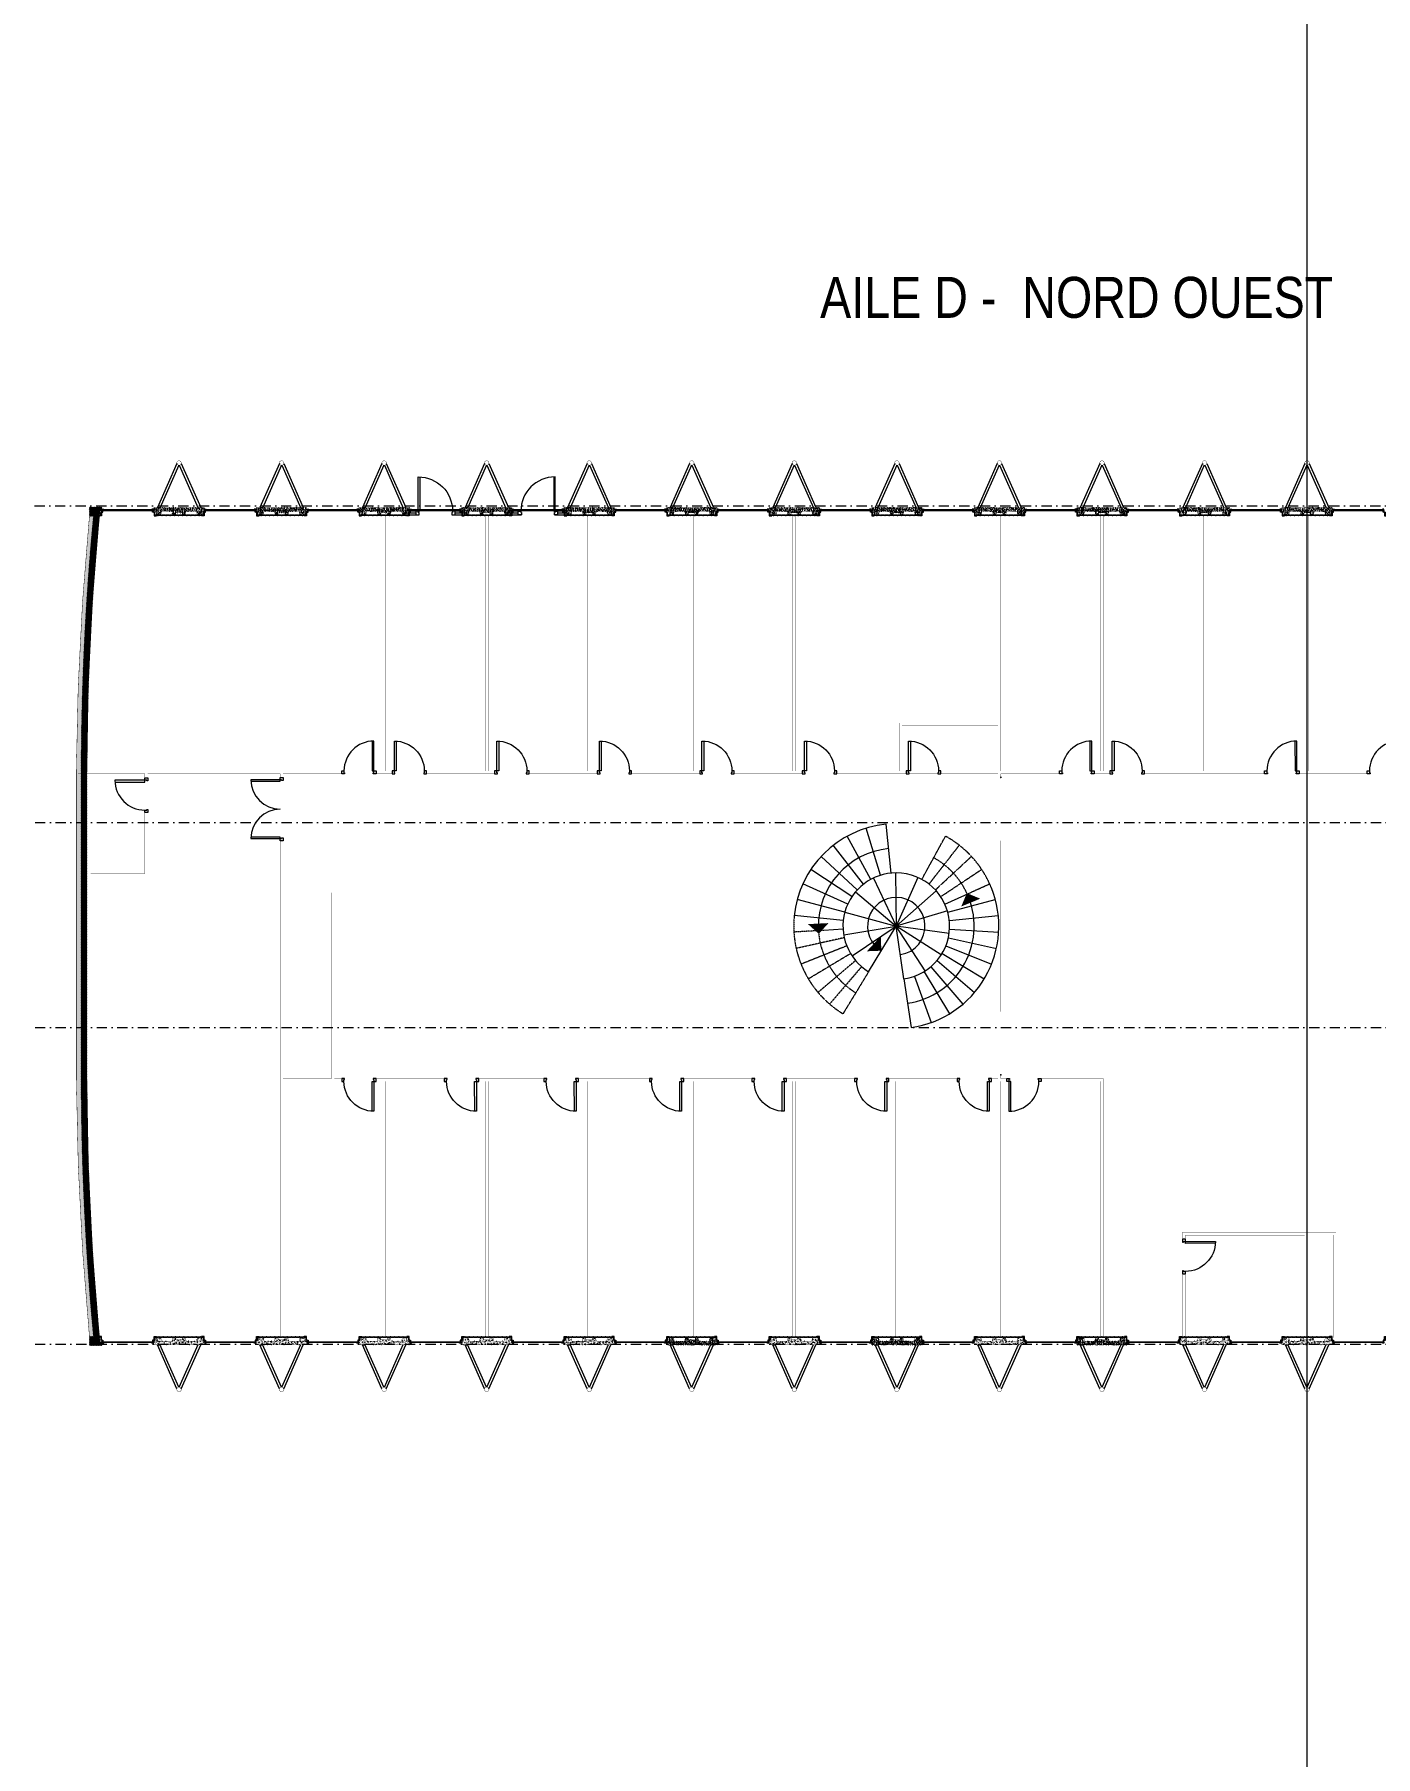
# Model space of a CAD drawing. Header units: millimetres. Extents: x 0 to 111176, y 95213 to 141729.
# Drawn here: x 49895 to 53165, y 128461 to 132660 of the extents above; entities that cross this region are included whole.
import ezdxf
from ezdxf.enums import TextEntityAlignment as Align

# ---------------------------------------------------------------- set-up
doc = ezdxf.new("R2010")
doc.units = ezdxf.units.MM
for name, pattern in [('CACHE2', [0.1875, 0.125, -0.0625]), ('DISCONTINU2', [0.375, 0.25, -0.125]), ('TIRETPT2', [0.5, 0.25, -0.125, 0, -0.125])]:
    doc.linetypes.add(name, pattern=pattern)
doc.layers.add('CDP', color=7, linetype='Continuous', lineweight=9, true_color=0x364259)
doc.layers.add('STR_BOLLARD', color=7, linetype='Continuous', lineweight=9, true_color=0x1c1c1c)
doc.layers.add('Invisible', color=52, linetype='Continuous', lineweight=9, plot=False)
for name, color, linetype, lineweight in [('MEN_Ext', 115, 'Continuous', 9), ('MEN_Ext_Murs-rideaux', 113, 'Continuous', 9), ('MEN_Int', 153, 'Continuous', 9), ('MEN_Int_Escaliers', 25, 'Continuous', 9), ('NOM_Batiments', 7, 'Continuous', 9), ('STR_BOLLARD_Axes', 252, 'Continuous', 9)]:
    doc.layers.add(name, color=color, linetype=linetype, lineweight=lineweight)
doc.styles.add('Arial', font='arial.ttf')

# ---------------------------------------------------------------- blocks, each defined once
blk = doc.blocks.new('P014A')
blk.add_lwpolyline([(-0.09999999995525855, -0.7843703521069969), (-0.0999999999555996, -0.06999999993421824), (-0.01499999996087809, -0.06999999993916362), (-0.01499999995550638, 0), (-0.0849999999555564, 3.922195901395753e-12), (-0.0849999999555564, -0.0399999999361782), (-0.06999999990907213, -0.0399999999361782), (-0.06999999995832695, -0.7849999999804496, -0.4142135623524235), (-0.784999999955545, -0.06999999993916362, -0.4142135623524235), (-1.499999999952763, -0.7849999999804496), (-1.500000000002018, -0.0399999999361782), (-1.484999999955534, -0.0399999999361782), (-1.484999999955534, 3.922195901395753e-12), (-1.554999999955584, 0), (-1.554999999950212, -0.06999999993916362), (-1.46999999995549, -0.06999999993421824), (-1.469999999955832, -0.7843703521069969)], format="xyb")
at = {"linetype": 'CACHE2'}
blk.add_lwpolyline([(-0.06999999991105543, 0.001121560213537842), (-0.06999999991105543, 0.645000000108526, 0.4142135623730951), (-0.784999999955545, -0.06999999993596366, 0.4142135623730951), (-1.500000000000035, 0.645000000108526), (-1.500000000000035, -0.0007324317477112503)], format="xyb", dxfattribs=at)
blk = doc.blocks.new('Porte')
blk.add_lwpolyline([(9.972684131353162, 79.94161479349714), (9.99670763418544, 7.003293212503195), (-0.003291194327175617, 6.999999541556463), (0, 0), (6.99901430029422, 1.746229827404022e-09), (6.998190135927871, 2.502305638219696), (5.498190306709148, 2.501811587368138), (5.472664345637895, 80.00180251570418, -0.4142135623537333), (78.49669962038752, 7.025854876847006), (78.498181771487, 2.525855404732283), (76.99818194215186, 2.525361353880726), (76.99999345361721, -1.979060471057892e-09), (83.99901364254765, -6.05359673500061e-09), (83.99669897276908, 7.027666397683788), (78.49669962038752, 7.025854876847006)], format="xyb")
blk = doc.blocks.new('porte coupe feu')
blk.add_lwpolyline([(9.71428510977421, 83.35808633547276), (9.714285108144395, -3.434251993894577e-09), (0, 0), (9.66247171163559e-09, -8.799999455397483), (7.999999501160346, -8.799999456387013), (7.999999503721483, -3.428571219381411), (6.285713887074962, -3.428571216878481), (6.285713893012144, 83.42856620030943, -0.4142135623537333), (89.7142800965812, -6.51925802230835e-09), (89.71428008924704, -3.428571213444229), (87.99999448528979, -3.428571219090372), (87.9999944770243, -8.799999451381154), (95.9999939778354, -8.799999452778138), (95.99999398202635, -4.074536263942719e-09), (89.7142800965812, -6.51925802230835e-09)], format="xyb")
blk = doc.blocks.new('PO14A')
blk.add_lwpolyline([(-9.999999995525855, -78.43703521069969), (-9.99999999555996, -6.999999993421824), (-1.499999996087809, -6.999999993916362), (-1.499999995550638, 0), (-8.49999999555564, 3.922195901395753e-10), (-8.49999999555564, -3.99999999361782), (-6.999999990907213, -3.99999999361782), (-6.999999995832695, -78.49999999804496, -0.4142135623524235), (-78.4999999955545, -6.999999993916362, -0.4142135623524235), (-149.9999999952763, -78.49999999804496), (-150.0000000002018, -3.99999999361782), (-148.4999999955534, -3.99999999361782), (-148.4999999955534, 3.922195901395753e-10), (-155.4999999955584, 0), (-155.4999999950212, -6.999999993916362), (-146.999999995549, -6.999999993421824), (-146.9999999955832, -78.43703521069969)], format="xyb")
blk = doc.blocks.new('Fenetres Ext')
for points in [[(14.09999999846332, 3.400000005214679), (14.09999999846332, 4.400000005214679), (18.09999999846332, 4.400000005214679), (18.09999999846332, 3.400000005214679)], [(14.09999999846332, 1.400000005214679), (139.0999999735504, 1.400000005214679), (139.0999999735504, 3.400000005214679), (14.09999999846332, 3.400000005214679), (14.09999999846332, 1.400000005214679)], [(14.09999999846332, -2.599999994785321), (16.09999999846332, -2.599999994785321), (16.09999999846332, 1.400000005214679), (14.09999999846332, 1.400000005214679)], [(139.0999999735504, 3.400000005214679), (139.0999999735504, 4.400000005214679), (135.0999999735504, 4.400000005214679), (135.0999999735504, 3.400000005214679)], [(139.0999999735504, -2.599999994785321), (137.0999999735504, -2.599999994785321), (137.0999999735504, 1.400000005214679), (139.0999999735504, 1.400000005214679)], [(6.599999998463318, -10.59999999478532), (10.59999999846332, -10.59999999478532), (10.59999999846332, -3.599999994785321), (11.59999999846332, -3.599999994785321), (11.59999999846332, -4.585936534454959), (12.59999999972251, -4.585936534454959), (12.59999999846332, -11.59999999478532), (6.599999998463318, -11.59999999478532)], [(10.59999999846332, -3.599999994785321), (14.09999999846332, -3.599999994785321), (14.09999999846332, -2.599999994785321), (10.59999999846332, -2.599999994785321), (10.59999999846332, -3.599999994785321)], [(142.5999999735504, -3.599999994785321), (139.0999999735504, -3.599999994785321), (139.0999999735504, -2.599999994785321), (142.5999999735504, -2.599999994785321), (142.5999999735504, -3.599999994785321)], [(146.5999999735504, -10.59999999478532), (142.5999999735504, -10.59999999478532), (142.5999999735504, -3.599999994785321), (141.5999999735504, -3.599999994785321), (141.5999999735504, -4.585936534454959), (140.5999999722912, -4.585936534454959), (140.5999999735504, -11.59999999478532), (146.5999999735504, -11.59999999478532)]]:
    blk.add_lwpolyline(points, close=True)
blk.add_lwpolyline([(14.09999999846332, 2.400000005214679), (139.0999999735504, 2.400000005214679)])
blk = doc.blocks.new('panneau+contreventement')
at = {"lineweight": 5}
h = blk.add_hatch(dxfattribs=at)
h.set_pattern_fill('AR-CONC', color=252, scale=0.04, angle=360, style=0)
h.set_pattern_definition([(49.99999999999994, (6.955815479159355e-08, 17.59999999470892), (7.287386759840159, -0.6375634215561317), [0.7619999999999998, -8.381999999999998]), (354.9999999999999, (6.955815479159355e-08, 17.59999999470892), (-1.409736856998765, 7.642273809561408), [0.6096, -6.7056233668]), (100.4514446999998, (0.6072803495580956, 17.54686985470835), (5.877649883614139, 7.004710076487798), [0.6476003520000001, -7.123609784]), (46.18419999999995, (6.955815479159355e-08, 19.63199999470817), (10.8431616356852, -1.681693117309098), [1.143, -12.573]), (96.63555760999995, (0.9035960695582617, 19.49185999470865), (9.49616536206013, 9.89704498390885), [0.9714009256, -10.6854243264]), (351.18415117, (6.955815479159355e-08, 19.63199999470817), (9.496165362599092, 9.897044983421296), [0.9143986827999999, -10.0583892768]), (20.99999999999999, (1.016000069557776, 19.12399999471018), (6.064575650765295, -4.090607927483512), [0.7619999999999999, -8.382]), (326, (1.016000069557776, 19.12399999471018), (2.472081133905891, 7.367518644892768), [0.6096, -6.7056]), (71.45144499999996, (1.521381373558143, 18.78311599870722), (8.53665677114865, 3.2769107554362), [0.647600352, -7.123597503999998]), (37.49999999999993, (6.955815479159355e-08, 17.59999999470892), (0.1235441300236765, 3.382201554926124), [0, -6.624319999999999, 0, -6.8072, 0, -6.731]), (7.499999999999964, (6.955815479159355e-08, 17.59999999470892), (2.672786500412234, 4.007222992724778), [0, -3.88112, 0, -6.47192, 0, -2.5654]), (327.4999999999998, (-2.265679930442275, 17.59999999470892), (5.423623806674856, -0.2291497597069439), [0, -2.54, 0, -7.9248, 0, -10.5156]), (317.4999999999999, (-3.281679930441896, 17.59999999470892), (5.925167255440723, 1.017059641333315), [0, -3.302, 0, -5.26288, 0, -7.4676])])
h.paths.add_polyline_path([(8.000000000007276, 16.62599197128293), (8.000000000007276, 12.62599197128293), (-8, 12.62599197128293), (-8, 16.62599197128293), (-15.27348650529757, 16.62599197128293), (-17.5, 9), (-42.54545454565005, 9), (-44.5, 17.59999999831052), (-55.5, 17.59999999831052), (-55.5, 10), (-62.5, 9), (-61.5, 0), (61.5, 0), (62.5, 9), (55.5, 10), (55.5, 17.59999999831052), (44.5, 17.59999999831052), (42.5, 9), (17.50000000000728, 9), (15.72651349470971, 16.62599197128293)])
at = {"layer": 'CDP'}
h = blk.add_hatch(dxfattribs=at)
h.set_pattern_fill('ANSI31', color=256, scale=5)
h.set_pattern_definition([(45, (0, 0), (-0.4419417382415922, 0.4419417382415922), [])])
h.paths.add_polyline_path([(-59, 17.59999999831052), (-59, 19.3999999983098), (58.99999999767169, 19.3999999983098), (58.99999999767169, 17.59999999831052)])
at = {"linetype": 'Continuous', "lineweight": 5, "const_width": 0.8799999952316284}
blk.add_lwpolyline([(8.000000000007276, 16.62599197128293), (8.000000000007276, 12.62599197128293), (-8, 12.62599197128293), (-8, 16.62599197128293), (-15.27348650529757, 16.62599197128293), (-17.5, 9), (-42.54545454565005, 9), (-44.5, 17.59999999831052), (-55.5, 17.59999999831052), (-55.5, 10), (-62.5, 9), (-61.5, 0), (61.5, 0), (62.5, 9), (55.5, 10), (55.5, 17.59999999831052), (44.5, 17.59999999831052), (42.5, 9), (17.50000000000728, 9), (15.72651349470971, 16.62599197128293)], close=True, dxfattribs=at)
for points in [[(-5.29915068641867, -107.0272467950708), (-52.79727948180198, 0.03446815508141299)], [(-0.5113040249361802, -103.0238181007117), (-46.75775930929467, 1.216600178464432)], [(0.5113040249361802, -103.0238181007117), (46.75775930929467, 1.216600178464432)], [(5.29915068641867, -107.0272467950708), (52.79727948180198, 0.03446815508141299)], [(52.79745963354026, 0), (46.20254036645974, 0)]]:
    blk.add_lwpolyline(points)
at = {"const_width": 0.8}
blk.add_lwpolyline([(4.886542232529791, -105.9757763550551, 128.1178204295244), (4.962955946750299, -106.1295426030811, 0.007805315424875689)], format="xyb", close=True, dxfattribs=at)
at = {"layer": 'CDP', "const_width": 0.2}
blk.add_lwpolyline([(-59, 17.59999999831052), (-59, 19.3999999983098), (58.99999999767169, 19.3999999983098), (58.99999999767169, 17.59999999831052), (-59, 17.59999999831052)], close=True, dxfattribs=at)
blk = doc.blocks.new('Pignon')
h = blk.add_hatch()
h.set_pattern_fill('ANSI31', color=252, scale=10)
h.set_pattern_definition([(45, (0, 0), (-0.8838834764831843, 0.8838834764831844), [])])
edge = h.paths.add_edge_path()
edge.add_arc((6713.68367833288, 648.0937936427963), 6784.142632293183, 180.0952500777031, 185.3816129100021, ccw=False)
edge.add_line((-70.44957941338726, 636.8156537741324), (-70.44957941338708, 1386.815653774132))
edge.add_arc((6576.145764537498, 1382.040750896481), 6646.597059091748, 174.5629839039005, 179.9588388157768, ccw=False)
edge.add_line((-40.5479746068886, 2011.815653774132), (-50.48353849775594, 2011.815653774132))
edge.add_line((-50.48353849775594, 2011.815653774132), (-50.48353849775594, 2033.815653774132))
edge.add_line((-50.48353849775594, 2033.815653774132), (-38.75141834801798, 2033.815653774132))
edge.add_line((-38.75141834801798, 2033.815653774132), (-20.48353849775594, 2033.815653774132))
edge.add_line((-20.48353849775594, 2033.815653774132), (-19.48353848487568, 2024.755756784341))
edge.add_line((-19.48353848487568, 2024.755756784341), (-24.93839252719044, 2024.755756784341))
edge.add_arc((6465.743834761339, 1383.888228224312), 6522.244012976042, 174.3610897732515, 179.9745975727592)
edge.add_line((-56.49953719377663, 1386.779904102824), (-56.4995371937768, 636.8156537741324))
edge.add_arc((6685.920367476094, 650.0967867853515), 6742.432985160663, 180.1128603521101, 185.5470909639901)
edge.add_line((-24.93839252719044, -1.65259961229367), (-19.48353843155564, -1.65259961742686))
edge.add_line((-19.48353843155564, -1.652599617426858), (-20.48353849775595, -10.18292125897551))
edge.add_line((-20.48353849775594, -10.18292125897551), (-40.04876508979578, -10.18292125897551))
edge.add_line((-40.04876508979578, -10.18292125897551), (-50.48353849775594, -10.18292125897551))
edge.add_line((-50.48353849775594, -10.18292125897551), (-50.48353849775594, 11.81707874102449))
edge.add_line((-50.48353849775594, 11.81707874102449), (-40.55522752258912, 11.81707874102358))
at = {"lineweight": 5}
h = blk.add_hatch(dxfattribs=at)
h.set_pattern_fill('AR-CONC', color=252, scale=0.8, angle=360, style=0)
h.set_pattern_definition([(49.99999999999999, (0, 0), (5.738081460806028, -0.5020170798607624), [0.6000000000000001, -6.600000000000001]), (355, (0, 0), (-1.110010668903999, 6.017537069600095), [0.48, -5.28]), (100.45144446, (0.478173448, -0.04183475200000012), (4.628070773816898, 5.515519927749035), [0.5099215359999999, -5.609136895999999]), (46.18420000000002, (3.91886975727153e-16, 1.6), (8.53793064537258, -1.324154246344614), [0.8999999999999999, -9.899999999999999]), (96.63563548999994, (0.7114939600000003, 1.489653544), (7.477295565393829, 7.792948806196402), [0.764882736, -8.413710079999998]), (351.1841639899999, (3.91886975727153e-16, 1.6), (7.477295560438187, 7.79294880215992), [0.7200000000000001, -7.920000008]), (21, (0.8000000000000004, 1.2), (4.775256416947693, -3.220951125322712), [0.6000000000000001, -6.600000000000001]), (326.0000000000001, (0.8000000000000004, 1.2), (1.946522655372655, 5.801200360374824), [0.48, -5.28]), (71.45144474000001, (1.197938032, 0.9315874079999997), (6.72177901383977, 2.580249222450829), [0.50992152, -5.609136895999999]), (37.50000000000004, (0, 0), (0.09727884253832601, 2.663150830650492), [0, -5.215999999999999, 0, -5.359999999999999, 0, -5.3]), (7.499999999999974, (0, 0), (2.10455629953719, 3.155293695058881), [0, -3.056, 0, -5.096, 0, -2.02]), (327.5, (-1.784, 4.369539779357756e-16), (4.270579489379272, -0.1804389738750391), [0, -2, 0, -6.24, 0, -8.28]), (317.5, (-2.584, 6.328974657993521e-16), (4.66548935473909, 0.8008398586585408), [0, -2.6, 0, -4.144, 0, -5.88])])
edge = h.paths.add_edge_path()
edge.add_arc((6514.570729589548, 643.1657927447177), 6585.023370820036, 180.05525207706, 185.4136591410671, ccw=False)
edge.add_line((-70.44957941338726, 636.8156537741324), (-70.44957941338708, 1386.815653774132))
edge.add_arc((6616.604850319538, 1380.105084346262), 6687.057796815635, 174.5793199602518, 179.9425027594255, ccw=False)
edge.add_line((-40.5479746068886, 2011.815653774132), (-50.48353849775594, 2011.815653774132))
edge.add_arc((7091.866723411993, 1332.980745925604), 7174.537204302169, 174.570709958592, 179.5700709511673)
edge.add_line((-82.46850005038141, 1386.815653774132), (-82.29857736689354, 636.8156537741324))
edge.add_arc((7157.214627704398, 692.0280776829677), 7239.723741839565, 180.4369599787104, 185.3911985980951)
edge.add_line((-50.48353849775594, 11.81707874102449), (-40.55522752259276, 11.81707874102358))
edge.add_line((-40.55522752259276, 11.81707874102358), (-41.080152220522, 21.89748511193011))
at = {"ltscale": 50, "const_width": 1}
blk.add_lwpolyline([(-40.55522752258912, 11.81707874102358, -0.0230702008294989), (-70.44957941338726, 636.8156537741324), (-70.44957941338726, 1386.815653774132, -0.02354820973225472), (-40.5479746068886, 2011.815653774132), (-50.48353849775594, 2011.815653774132), (-50.48353849775594, 2033.815653774132), (-38.75141834801798, 2033.815653774132), (-20.48353849775594, 2033.815653774132), (-19.48353848487568, 2024.755756784341), (-24.93839252719044, 2024.755756784341, 0.02449844776779151), (-56.49953719377663, 1386.779904102824), (-56.49953719377663, 636.8156537741324, 0.02371574882550749), (-24.93839252719044, -1.65259961229367), (-19.48353843155564, -1.652599617426858), (-20.48353849775594, -10.18292125897551), (-40.04876508979578, -10.18292125897551), (-50.48353849775594, -10.18292125897551), (-50.48353849775594, 11.81707874102449), (-40.55522752258912, 11.81707874102358)], format="xyb", close=True, dxfattribs=at)
at = {"const_width": 1}
blk.add_lwpolyline([(-41.080152220522, 21.89748511193011, -0.02338472269243292), (-70.44957941338726, 636.8156537741324), (-70.44957941338726, 1386.815653774132, -0.02340557217351407), (-40.5479746068886, 2011.815653774132), (-50.48353849775594, 2011.815653774132, 0.02181728809893834), (-82.46850005038141, 1386.815653774132), (-82.29857736689337, 636.8156537741324, 0.02162031173250202), (-50.48353849775594, 11.81707874102449), (-40.55522752259276, 11.81707874102358)], format="xyb", close=True, dxfattribs=at)
blk = doc.blocks.new('Esca rond')
at = {"layer": 'MEN_Int_Escaliers', "lineweight": 0}
for p, q in [((-62.38447330635927, 114.0533975312719), (-119.9701409693803, 219.3334567877464)), ((-38.31003041518807, 124.2269760021591), (-73.67313541052818, 238.8980307687889)), ((-12.68713576765731, 129.379428746237), (-24.39833801472514, 248.8065937416977)), ((-95.29100692132442, 88.4286378803663), (-183.2519363847091, 170.0550728451926)), ((-79.87206234177529, 102.5692627164535), (-153.6001198904119, 197.2485821509617)), ((-108.2419644768811, 71.99775777145987), (-208.1576239913697, 138.4572264827439)), ((-1.743562592426315, 129.9883071157383), (0, 0)), ((-118.3895120043303, 53.70217355265049), (-227.6721384706902, 103.2734106750577)), ((-55.79154920484825, 117.4193469327874), (0, 0)), ((52.62209943286143, 118.8735237487126), (0, 0)), ((97.4000659568701, 86.1000995830982), (0, 0)), ((-125.4708333611484, 34.01573124498827), (-241.2900641621086, 65.41486778564285)), ((-99.67436964018225, 83.45669556275243), (0, 0)), ((118.3895119982772, 53.70217355457135), (182.9627908482216, 82.99298967648065)), ((125.4708333550952, 34.01573125045979), (241.2900641555898, 65.4148677836638)), ((-129.3025260465215, 13.44829937478062), (-248.6587039292785, 25.86211417854065)), ((-128.2717214722647, -21.12736302264966), (0, 0)), ((-125.3966165422457, 34.28831515822094), (0, 0)), ((-107.7758430826939, -72.69365614809794), (0, 0)), ((-67.64331056736364, -111.0152355845785), (0, 0)), ((124.4318348802626, 37.63932073459728), (0, 0)), ((18.6437078146264, -128.6561780681368), (0, 0)), ((70.59658415056765, -109.1609925792436), (0, 0)), ((109.6868313006125, -69.77678006776841), (0, 0)), ((128.7922441023402, -17.67930585879367), (0, 0)), ((129.3025260365102, 13.44829937431496), (248.6587039255537, 25.86211417696904)), ((-129.7853512139986, -7.467436394537799), (-176.5615112911905, -10.1587878955761)), ((126.906803969061, -28.18976948066847), (244.0515460874885, -54.21109514805721)), ((129.7853512137663, -7.467436390579678), (249.5872138799168, -14.36045460426249)), ((99.26995517336763, -83.9373337381403), (190.9037599544972, -161.4179494996206)), ((111.4489305480383, -66.92634665209334), (214.3248664340936, -128.7045127901365)), ((120.7414371566847, -48.18200234032702), (232.1950714604463, -92.65769681229722)), ((44.00155402859673, -122.3268704697257), (84.61837313696742, -235.243981677806)), ((67.58090299321339, -111.0532374404138), (129.9632749934681, -213.5639181638835)), ((84.51994011178613, -98.7743879731861), (162.5383463739417, -189.9507461067988)), ((18.6437078146264, -128.6561780681368), (35.85328426258639, -247.4157270579599))]:
    blk.add_line(p, q, dxfattribs=at)
at = {"layer": 'MEN_Int_Escaliers', "linetype": 'DISCONTINU2', "lineweight": 0}
for p, q in [((62.38447329727933, 114.0533975294675), (119.9701409609988, 219.3334567863494)), ((79.87206233432516, 102.5692627198296), (153.6001198813319, 197.248582151311)), ((95.29100691340864, 88.42863788321847), (183.2519363844767, 170.0550728433882)), ((108.2419644701295, 71.99775777134346), (208.1576239853166, 138.4572264796589)), ((182.9627908482216, 82.99298967648065), (227.6721384669654, 103.2734106768621)), ((-176.5615112911905, -10.1587878955761), (-249.5872138775881, -14.36045460490277)), ((-126.9068039669651, -28.18976948072668), (-244.0515460907477, -54.21109515411081)), ((-120.7414371632035, -48.18200233753305), (-232.1950714634727, -92.65769680618541)), ((-111.4489305471066, -66.9263466547709), (-214.324866445269, -128.7045127893216)), ((-99.2699551833789, -83.93733373808209), (-190.90375996381, -161.4179494972923)), ((-84.51994012063324, -98.77438797056675), (-162.5383463776666, -189.9507461029571)), ((-67.58090300275899, -111.0532374409377), (-129.9632749990556, -213.5639181575971))]:
    blk.add_line(p, q, dxfattribs=at)
at = {"layer": 'MEN_Int_Escaliers', "lineweight": 0}
for points in [[(18.6437078146264, -128.6561780691845, 0.9305152212304818), (-2.095475792884827e-09, 129.9999999882421, 0.7581998938125948), (-67.58090300578579, -111.0532374402392)], [(10.03891959134489, -69.27640357468044, 0.9305152212304696), (-4.656612873077393e-09, 69.99999999726424, 0.7581998938125855), (-36.38971700263164, -59.79789708281169)]]:
    blk.add_lwpolyline(points, format="xyb", dxfattribs=at)
for radius, start, end in [(249.9999999754908, 95.60060175289625, 174.4126099201997), (189.9999999813729, 95.60060175289625, 181.13382631557), (249.9999999754908, -81.75460173960055, 21.96390415829521), (189.9999999813729, -81.75460173960055, 25.11524972896119)]:
    blk.add_arc((-1.257285475730896e-08, 2.968590706586838e-09), radius, start, end, dxfattribs=at)
at = {"layer": 'MEN_Int_Escaliers', "linetype": 'DISCONTINU2', "lineweight": 0}
for radius, start, end in [(249.9999999754908, 21.96390415829521, 61.32239825360632), (189.999999981373, 25.11524972896119, 61.32239825360632), (249.9999999754908, 174.4126099201997, 238.6776017377854), (189.9999999813729, -178.86617368443, -121.3223982622147)]:
    blk.add_arc((-1.257285475730896e-08, 2.968590706586838e-09), radius, start, end, dxfattribs=at)
at = {"layer": 'MEN_Int_Escaliers', "lineweight": 0}
for points in [[(204.6550913038664, 67.00421975227073), (158.3971515900921, 48.02520469372394), (172.0366139300168, 80.6436820810195)], [(-215.2864256277676, 5.002680440666154), (-165.3481844146731, 7.487044410139788), (-189.0751230325545, -18.7242581807659)], [(-71.71770376525774, -61.1883470377652), (-37.78016695799261, -24.46991031977814), (-36.38971699844069, -59.79789708409226)]]:
    blk.add_solid(points, dxfattribs=at)

msp = doc.modelspace()

# ---------------------------------------------------------------- linework, layer by layer
at = {"layer": 'CDP', "const_width": 0.5}
for points in [[(50744.20422340243, 130864.1866033693), (50744.2042234001, 131489.0462221187)], [(50751.20422294491, 130864.1866033838), (50751.2042229604, 131489.0462221184)], [(50994.20420770557, 130864.1866033774), (50994.2042077122, 131489.0462221195)], [(51001.20420727867, 130864.1866033741), (51001.2042072725, 131489.0462221191)], [(51244.20419201767, 130864.1866033781), (51244.20419202431, 131489.0462221202)], [(51251.20419159229, 130864.1866033585), (51251.20419158461, 131489.0462221198)], [(51494.20417635527, 130864.1866033729), (51494.20417633641, 131489.0462221208)], [(51501.20417590276, 130864.1866033756), (51501.20417589671, 131489.0462221206)], [(51744.20416066726, 130864.1866033737), (51744.20416065759, 131489.0462221142)], [(51751.20416021673, 130864.1866033786), (51751.20416021778, 131489.0462221139)], [(52244.20412928076, 130864.1866033803), (52244.20412928169, 131489.0462221157)], [(52251.20412884105, 130864.18660338), (52251.2041288421, 131489.0462221154)], [(52494.20411359286, 130864.186603381), (52494.20411359565, 131489.0462221187)], [(52501.2041131513, 130864.1866033785), (52501.20411315607, 131489.0462221183)], [(52744.2040979031, 130864.1866033796), (52744.20409790776, 131489.0462221194)], [(52751.2040974634, 130864.1866033792), (52751.20409746817, 131489.046222119)], [(52994.2040822152, 130864.1866033803), (52994.20408221986, 131489.0462221201)], [(53001.2040817755, 130864.18660338), (53001.20408178016, 131489.0462221198)], [(52003.2041297204, 130864.1866033803), (52003.2041297204, 130981.1866029406), (52244.20412928093, 130981.1866029402)], [(52010.20412928073, 130864.1866033803), (52010.20412928073, 130974.1866033803), (52244.20412928092, 130974.1866033799)], [(50164.34910131828, 130857.1866037919), (50001.3491115591, 130857.186603775)], [(50649.82626438886, 130864.1866033728), (50001.50879795407, 130864.1866033678)], [(50164.34910132433, 130857.186603791), (50164.34910132363, 130847.2260755613)], [(50494.20423910941, 130857.1866038224), (50171.3491008787, 130857.1866037916)], [(50171.34910088149, 130857.1866037941), (50171.34910088149, 130857.1866037941), (50171.34910088021, 130847.2293691964)], [(50494.20423910045, 130857.1866038299), (50494.20423909475, 130847.8201818826)], [(50501.20423865528, 130857.1866038228), (50501.20423865505, 130847.8201818823)], [(50626.20423078886, 130857.1866038418), (50501.20423865004, 130857.1866038347)], [(50651.32956181804, 130857.1866038355), (50626.20423079783, 130857.1866038343)], [(50744.2042233916, 130864.1866033744), (50728.32625784958, 130864.1866033733)], [(50767.08554063516, 130857.1866038304), (50728.32955279376, 130857.1866038331)], [(50767.08227444917, 130864.1866033736), (50751.20422295202, 130864.1866033741)], [(51017.0855249617, 130857.1866038305), (50844.08553409285, 130857.186603831)], [(50994.20420770557, 130864.1866033774), (50845.58224877098, 130864.1866033742)], [(51017.08226818731, 130864.1866033772), (51001.20420726598, 130864.1866033771)], [(51244.20419202663, 130864.1866033707), (51101.08223304769, 130864.1866033736)], [(51267.08550927381, 130857.1866038313), (51101.08453859948, 130857.1866038352)], [(51267.08224689122, 130864.1866033616), (51251.20419159601, 130864.186603363)], [(51494.20417636423, 130864.1866033655), (51351.08221736504, 130864.1866033624)], [(51517.08548061189, 130857.1866038311), (51351.08452292229, 130857.1866038307)], [(51517.08220237866, 130864.1866033746), (51501.20417590276, 130864.1866033756)], [(51744.20416065841, 130864.1866033811), (51601.08219254191, 130864.1866033784)], [(51767.08547789627, 130857.1866038304), (51601.08450720354, 130857.1866038306)], [(51767.08221551205, 130864.1866033772), (51751.20416021673, 130864.1866033786)], [(52244.20412928076, 130864.1866033803), (51851.08218598599, 130864.1866033781)], [(52244.20412926702, 130857.1866038311), (51851.08449153206, 130857.1866038328)], [(52244.20412928658, 130847.820181878), (52244.20412927261, 130857.1866038379)], [(52394.32615008659, 130864.1866033777), (52251.20412883919, 130864.1866033778)], [(52251.2041288506, 130847.8201818823), (52251.20412884187, 130857.1866038301)], [(52394.32845566003, 130857.1866038288), (52251.20412884187, 130857.1866038301)], [(52494.20411358203, 130864.1866033862), (52478.32614762185, 130864.1866033914)], [(52494.204113591, 130864.1866033788), (52478.32620898262, 130864.1866033754)], [(52517.08543084527, 130857.1866038296), (52478.32944303285, 130857.1866038309)], [(52517.08215991466, 130864.1866033724), (52501.20411316212, 130864.1866033733)], [(52744.20409789938, 130864.1866033751), (52601.08213893126, 130864.1866033728)], [(52894.32842429867, 130857.1866038296), (52601.08444448095, 130857.1866038321)], [(52894.32611872174, 130864.1866033739), (52751.20409745781, 130864.1866033725)], [(52994.20408221334, 130864.1866033781), (52978.32617875794, 130864.1866033792)], [(53144.32840862533, 130857.1866038296), (52978.32941167173, 130857.1866038317)], [(53144.32610305387, 130864.1866033807), (53001.2040817755, 130864.18660338)], [(50494.20423909009, 130693.8201915395), (50494.20423907787, 129482.3270321477)], [(50501.20423865586, 130693.820191546), (50501.20423864585, 130114.1866504415)], [(52244.2041292733, 130277.5530627283), (52244.20412927668, 130693.8201915469)], [(52251.20412884431, 130277.5530627228), (52251.20412884769, 130693.8201915414)], [(50619.20423123171, 130567.5433920652), (50619.20423123892, 130114.1866504481)], [(50626.20423080202, 130567.5433920607), (50619.20423122623, 130567.5433920585)], [(50626.20423080283, 130567.5433920598), (50626.20423079922, 130114.1866504479)], [(50619.20423123706, 130114.1866504459), (50501.20423864399, 130114.1866504393)], [(50501.2042386391, 130107.1866508827), (50501.20423863817, 129482.3270321473)], [(50644.32625816646, 130107.186650887), (50501.2042386391, 130107.1866508827)], [(50644.32395258429, 130114.1866504432), (50626.2042307955, 130114.1866504434)], [(50894.32393689628, 130114.186650444), (50728.32395184669, 130114.1866504429)], [(50744.20422339474, 130107.1866508882), (50728.3262379996, 130107.1866508873)], [(50744.20422338764, 130107.1866508979), (50744.20422339439, 129482.6183618872)], [(50751.20422295493, 130107.186650888), (50751.20422295399, 129482.6361971657)], [(50894.32624246937, 130107.1866508766), (50751.20422294934, 130107.1866508812)], [(51137.32157511474, 130114.1688715692), (50978.32393615867, 130114.1866504437)], [(50994.20420771022, 130107.1866508748), (50978.32623577281, 130107.1866508746)], [(50994.20420770918, 129482.3270321394), (50994.20420770312, 130107.1866508844)], [(51001.20420726575, 129482.3270321347), (51001.20420726342, 130107.1866508842)], [(51137.33044048748, 130107.1866508796), (51001.20420727227, 130107.1866508768)], [(51394.32390553318, 130114.1866504426), (51221.32392053225, 130114.1866504444)], [(51244.20419200964, 130107.1866508784), (51221.32804538286, 130107.1866508774)], [(51244.20419202419, 130107.1866508777), (51244.20419202687, 129482.3270321469)], [(51251.20419158263, 130107.1866508752), (51251.2041915853, 129482.3270321444)], [(51394.32621110626, 130107.186650875), (51251.20419159345, 130107.18665087)], [(51644.32388984528, 130114.1866504432), (51478.32390479743, 130114.1866504444)], [(51494.20417633618, 130107.1866508785), (51478.32618413679, 130107.1866508774)], [(51494.20417633897, 129482.3270321476), (51494.204176347, 130107.1866508734)], [(51501.20417589555, 129482.3270321429), (51501.20417590556, 130107.1866508708)], [(51644.32620453381, 130107.1866508731), (51501.20417590742, 130107.186650873)], [(51894.32387418649, 130114.1866504426), (51728.32388910954, 130114.1866504452)], [(51744.20416065911, 130107.186650874), (51728.32616109715, 130107.1866508742)], [(51744.20416065259, 129482.327032132), (51744.20416066633, 130107.1866508643)], [(51751.20416021475, 129482.327032134), (51751.20416022139, 130107.186650876)], [(51894.32617976144, 130107.1866508773), (51751.20416022139, 130107.186650876)], [(52144.32385849673, 130114.186650441), (51978.32387345075, 130114.1866504445)], [(51994.20414498763, 130107.1866508763), (51978.3262591305, 130107.1866508749)], [(51994.2041449839, 130107.1866508718), (51994.20414496318, 129482.3270321491)], [(52001.20414454245, 130107.1866508693), (52001.20414452348, 129482.3270321488)], [(52144.32616407529, 130107.1866508803), (52001.20414454618, 130107.1866508738)], [(52244.20412928099, 130114.1866504418), (52228.32385775924, 130114.1866504408)], [(52244.20412928902, 130107.1866508823), (52228.32620103448, 130107.1866508817)], [(52244.20412927913, 130114.1866504395), (52244.20412928308, 130123.5530723845)], [(52244.20412928425, 129482.3270321424), (52244.20412929426, 130107.1866508703)], [(52251.2041288414, 130114.1866504415), (52251.20412884327, 130123.5530723842)], [(52265.41990129423, 130114.3684710331), (52251.20412885409, 130114.1866504385)], [(52265.42220687092, 130107.3684714701), (52251.20412884559, 130107.1866508775)], [(52251.20412884455, 129482.3270321421), (52251.20412884559, 130107.1866508775)], [(52501.20411315351, 130114.1866504422), (52349.41990055837, 130114.368471035)], [(52494.20411361009, 130107.1866508755), (52349.42224328261, 130107.3684714678)], [(52494.20411359635, 129482.3270321431), (52494.20411360636, 130107.186650871)], [(52501.20411315665, 129482.3270321428), (52501.20411315351, 130114.1866504422)], [(52694.20410099626, 129722.2280202808), (52694.20410099311, 129739.3270160195), (53068.20407752425, 129739.3270160382), (53068.20407754357, 129482.3270321386)], [(52701.20410056307, 129722.2302782146), (52701.20410055935, 129732.327016458), (53061.20407796814, 129732.3270164724), (53061.20407798071, 129482.3270321402)], [(52694.20410104317, 129482.3270321453), (52694.20410101139, 129638.2280210143)], [(52701.2041006072, 129482.3270321451), (52701.2041005739, 129638.2303266017)]]:
    msp.add_lwpolyline(points, dxfattribs=at)
at = {"layer": 'CDP'}
for points in [[(50171.34910088696, 130763.2293790382, 0.5, 0.5, 0), (50171.34910088044, 130607.1866194806, 0.5, 0.5, 0), (50032.2921520099, 130607.1866194859, 0.5, 0.5, 0)], [(50164.34910131863, 130763.2260854006, 0.5, 0.5, 0), (50164.34910131537, 130614.1866190435, 0.5, 0.5, 0), (50032.29215201017, 130614.1866190513, 0.5, 0.5, 0)]]:
    msp.add_lwpolyline(points, format="xyseb", dxfattribs=at)
at = {"layer": 'Invisible'}
msp.add_lwpolyline([(52997.70920685258, 95213.16528705508), (52997.70920685258, 141729.3704232902)], dxfattribs=at)
at = {"layer": 'STR_BOLLARD'}
for p, q in [((50796.10422014061, 131493.4462218464), (50824.70421835035, 131493.4462218458)), ((50796.10422013956, 131489.0462221226), (50832.70421785081, 131489.0462221216)), ((50834.41850346001, 131497.846221571), (50802.70421972917, 131497.8462215706)), ((50912.70421282738, 131489.046222123), (50949.30421052594, 131489.0462221248)), ((50942.70421094086, 131497.8462215717), (50914.41466273041, 131497.84622157)), ((50920.70421233017, 131493.4462218462), (50949.3042105271, 131493.4462218485)), ((51046.10420445469, 131493.4462218493), (51074.70420267701, 131493.4462218458)), ((51046.10420445353, 131489.0462221256), (51082.70420217747, 131489.0462221216)), ((51080.99375226616, 131497.8462215723), (51052.70420404128, 131497.8462215713)), ((51192.70419525483, 131497.8462215746), (51160.98991153843, 131497.8462215737)), ((51162.70419715042, 131489.0462221184), (51199.30419484712, 131489.0462221181)), ((51170.70419664588, 131493.4462218513), (51199.30419483921, 131493.4462218492))]:
    msp.add_line(p, q, dxfattribs=at)
at = {"layer": 'STR_BOLLARD_Axes', "linetype": 'TIRETPT2', "ltscale": 100}
for points in [[(49895.18378269614, 131510.5508642946), (55350.48401457199, 131510.5508642946)], [(49896.58723836642, 130738.5521400002), (55351.88747024228, 130738.5521400002)], [(49896.58723836642, 130238.5521400002), (55351.88747024228, 130238.5521400002)], [(49896.58723836642, 129466.5521400002), (55351.88747024228, 129466.5521400002)]]:
    msp.add_lwpolyline(points, dxfattribs=at)

# ---------------------------------------------------------------- block references
at = {"layer": 'CDP', "extrusion": (0, 0, -1), "rotation": 90.00000000013343}
msp.add_blockref('P014A', (-52251.20412885817, 130849.3201817846), dxfattribs=at)
at = {"layer": 'CDP', "rotation": 269.9999999998665}
msp.add_blockref('P014A', (52251.20412883244, 130122.0530724961), dxfattribs=at)
at = {"layer": 'MEN_Ext'}
for p in [(50046.09959175915, 131497.8462215696), (50296.10425150581, 131497.8462215696), (50546.10423581791, 131497.8462215695), (50796.10422972986, 131497.84622194), (51046.10421404196, 131497.84622194), (51296.10418876691, 131497.8462215695), (51546.10417307913, 131497.8462215695), (51796.10415740008, 131497.8462215635), (52046.10414171219, 131497.8462215695), (52296.10412602429, 131497.8462215694), (52546.1041103364, 131497.8462215657), (52796.10409466119, 131497.8462215635), (53046.10407897329, 131497.8462215642)]:
    msp.add_blockref('Fenetres Ext', p, dxfattribs=at)
at = {"layer": 'MEN_Ext', "xscale": -1, "rotation": 180}
for p in [(50046.10376829689, 129473.5273481896), (50296.10405018425, 129473.527348177), (50546.10403449635, 129473.527348177), (50796.1040284083, 129473.5273478065), (51046.1040127204, 129473.5273478066), (51296.10398744536, 129473.527348177), (51546.10397175758, 129473.5273481771), (51796.10395607853, 129473.5273481831), (52046.10394039063, 129473.5273481771), (52296.10392470274, 129473.5273481771), (52546.10390901484, 129473.5273481808), (52796.10389333963, 129473.5273481831), (53046.10387765174, 129473.5273481823)]:
    msp.add_blockref('Fenetres Ext', p, dxfattribs=at)
at = {"layer": 'MEN_Ext_Murs-rideaux'}
msp.add_blockref('Esca rond', (51996.27446233568, 130485.68668998), dxfattribs=at)
at = {"layer": 'MEN_Int'}
for name, p in [('porte coupe feu', (50824.70421834989, 131497.8462215706)), ('Porte', (50767.08553122077, 130857.1866038215)), ('Porte', (51017.08552495891, 130857.1866038251)), ('Porte', (51267.08550366282, 130857.1866038095)), ('Porte', (51517.08545915026, 130857.1866038224)), ('Porte', (51767.08547228365, 130857.1866038251)), ('Porte', (52020.6512555948, 130857.1866038251)), ('Porte', (52517.08541668626, 130857.1866038203))]:
    msp.add_blockref(name, p, dxfattribs=at)
at = {"layer": 'MEN_Int', "extrusion": (0, 0, -1)}
msp.add_blockref('porte coupe feu', (-51170.70419666055, 131497.8462214813), dxfattribs=at)
for name, p, rotation in [('Porte', (-50728.32626160281, 130857.1866007383), 359.9461224160139), ('Porte', (-52478.32443703956, 130857.1866007404), 359.9461224160139), ('Porte', (-52978.32440681488, 130857.1866007442), 359.9461224160139), ('Porte', (-53228.32444712019, 130857.1866007475), 359.9461224160139), ('Porte', (-50171.34910088021, 130847.2293691964), 269.9178003260081), ('PO14A', (-50501.20423866098, 130849.3201817859), 90.00000003021559)]:
    msp.add_blockref(name, p, dxfattribs=dict(at, rotation=rotation))
at = {"layer": 'MEN_Int'}
for p, rotation in [((50728.32066065527, 130114.1866473481), 180.0538775556353), ((50978.32064496726, 130114.2656381204), 180.0538775556353), ((51221.32062934083, 130114.1866473496), 180.0538775556353), ((51478.32061360602, 130114.1866473496), 180.0538775556353), ((51728.32059791812, 130114.1866473504), 180.0538775556353), ((51978.32058225933, 130114.1866473497), 180.0538775556353), ((52228.32056656783, 130114.186647346), 180.0538775556353), ((52694.2041072112, 129722.220404638), 270.0538775539694)]:
    msp.add_blockref('Porte', p, dxfattribs=dict(at, rotation=rotation))
at = {"layer": 'MEN_Int', "xscale": -1, "rotation": 179.9461224443648}
msp.add_blockref('Porte', (52265.41964483404, 130114.1866504386), dxfattribs=at)
at = {"layer": 'STR_BOLLARD', "rotation": 180}
for p in [(50247.69959173037, 131506.5343722087), (50497.69959170243, 131506.5343722046), (50747.69959167752, 131506.5343722034), (50997.69959165255, 131506.5343722047), (51247.70376818569, 131506.6466638485), (51497.70376815775, 131506.6466638444), (51747.70376813284, 131506.6466638432), (51997.70376810787, 131506.6466638445), (52247.70376808092, 131506.6466638559), (52497.70376805298, 131506.6466638517), (52747.70376802806, 131506.6466638506), (52997.70376800309, 131506.6466638519)]:
    msp.add_blockref('panneau+contreventement', p, dxfattribs=at)
at = {"layer": 'STR_BOLLARD'}
msp.add_blockref('Pignon', (50079.67783145299, 129473.5270321444), dxfattribs=at)
at = {"layer": 'STR_BOLLARD', "xscale": -1}
for p in [(50247.70376826811, 129464.727348186), (50497.70376824017, 129464.7273481901), (50747.70376821526, 129464.7273481913), (50997.70376819029, 129464.72734819), (51247.70376816543, 129464.727348189), (51497.70376815402, 129464.7273481793), (51747.70376812608, 129464.7273481834), (51997.70376810117, 129464.7273481846), (52247.7037680762, 129464.7273481833), (52497.70376805135, 129464.7273481823), (52747.70376803027, 129464.7273481834), (52997.70376800536, 129464.7273481845)]:
    msp.add_blockref('panneau+contreventement', p, dxfattribs=at)

# ---------------------------------------------------------------- texts
at = {"layer": 'NOM_Batiments', "linetype": 'Continuous', "style": 'Arial', "width": 0.8139374898233127}
msp.add_text('AILE D -  NORD OUEST', height=99.99999684979839, dxfattribs=at).set_placement((51810.50618341981, 131969.0076511747), (53061.44922608686, 131969.0076511747), align=Align.FIT)

doc.saveas('drawing.dxf')
